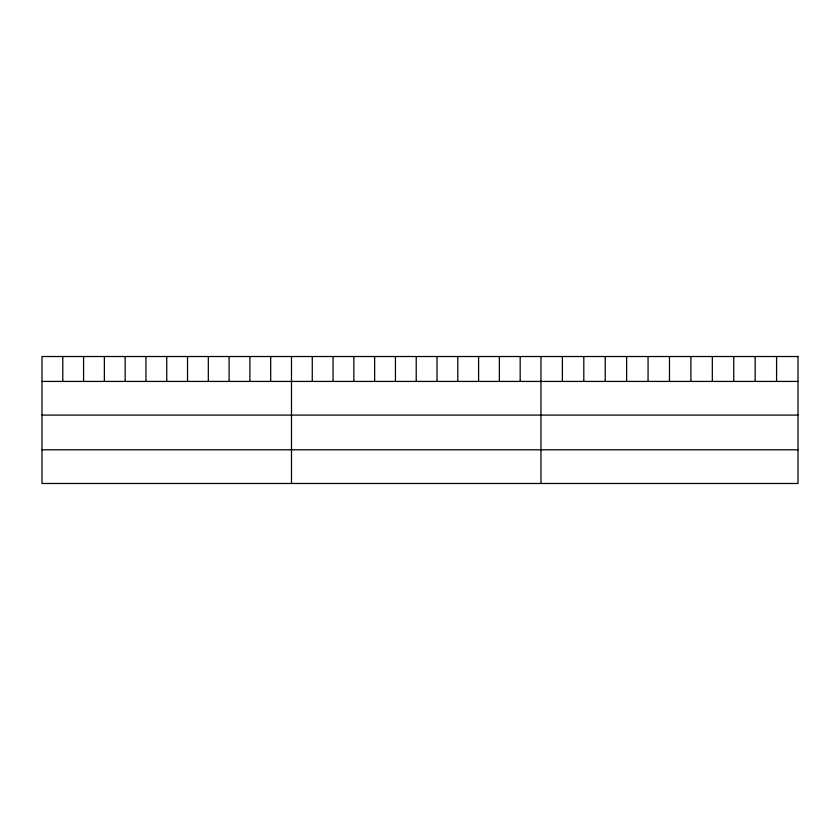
<?xml version="1.0" encoding="UTF-8"?>
<svg xmlns="http://www.w3.org/2000/svg" width="840" height="840" viewBox="0 0 840 840"><rect width="100%" height="100%" fill="white"/><g stroke="black" fill="none" stroke-linecap="round" stroke-linejoin="round"><path stroke-width="1.26" d="M42 381.423L798 381.423M42 415.096L798 415.096M42 449.799L798 449.799M776.58 356.517L776.58 381.423M755.16 356.517L755.16 381.423M733.74 356.517L733.74 381.423M712.32 356.517L712.32 381.423M690.9 356.517L690.9 381.423M669.48 356.517L669.48 381.423M648.06 356.517L648.06 381.423M626.64 356.517L626.64 381.423M605.22 356.517L605.22 381.423M583.8 356.517L583.8 381.423M562.38 356.517L562.38 381.423M540.96 356.517L540.96 483.483M520.17 356.517L520.17 381.423M499.38 356.517L499.38 381.423M478.59 356.517L478.59 381.423M457.8 356.517L457.8 381.423M437.01 356.517L437.01 381.423M416.22 356.517L416.22 381.423M395.43 356.517L395.43 381.423M374.64 356.517L374.64 381.423M353.85 356.517L353.85 381.423M333.06 356.517L333.06 381.423M312.27 356.517L312.27 381.423M291.48 356.517L291.48 483.483M270.69 356.517L270.69 381.423M249.9 356.517L249.9 381.423M229.11 356.517L229.11 381.423M208.32 356.517L208.32 381.423M187.53 356.517L187.53 381.423M166.74 356.517L166.74 381.423M145.95 356.517L145.95 381.423M125.16 356.517L125.16 381.423M104.37 356.517L104.37 381.423M83.58 356.517L83.58 381.423M62.79 356.517L62.79 381.423M798 356.517L42 356.517L42 483.483L798 483.483L798 356.517"/></g></svg>
